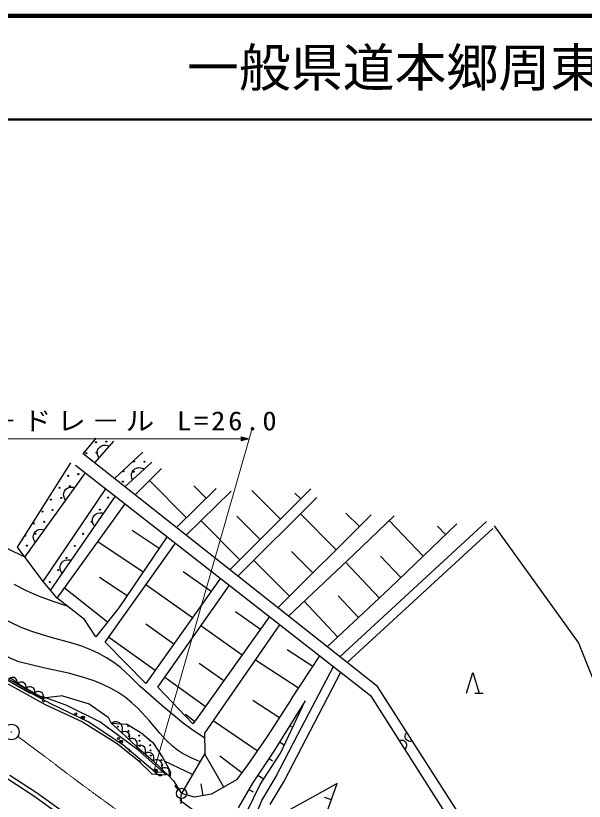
# Model space of a CAD drawing. Units: millimetres, scale not verified. Extents: x 40000 to 680000, y 20000 to 380000.
# Drawn here: x 200236 to 255017, y 304269 to 380000 of the extents above; entities that cross this region are included whole.
import ezdxf
from ezdxf.enums import TextEntityAlignment as Align

# ---------------------------------------------------------------- set-up
doc = ezdxf.new("R2010")
doc.units = ezdxf.units.MM
doc.header["$LTSCALE"] = 1000
doc.linetypes.add('CHAIN', pattern=[18.5, 12, -1.5, 3.5, -1.5])
for name, color, linetype, lineweight in [('M-BGD', 7, 'Continuous', 25), ('M-BGD-HTXT', 7, 'Continuous', 13), ('M-BMK', 2, 'CHAIN', 13), ('M-TTL', 2, 'Continuous', 140), ('M-TTL-LINE', 7, 'Continuous', 50)]:
    doc.layers.add(name, color=color, linetype=linetype, lineweight=lineweight)
doc.layers.add('M-BMK-SRVR', color=7, linetype='Continuous')
doc.layers.add('M-TTL-TXT', color=7, linetype='Continuous')
doc.styles.add('ＭＳ ゴシック', font='')
doc.styles.get('ＭＳ ゴシック').set_extended_font_data('MS Gothic')

# ---------------------------------------------------------------- blocks, each defined once
blk = doc.blocks.new('BUHIN80')
at = {"color": 7, "linetype": 'Continuous', "lineweight": 25}
blk.add_lwpolyline([(-410, -287), (-443, -170), (-450, -55), (-435, 89), (-379, 202), (-303, 298), (-176, 386), (-60, 425), (65, 439), (208, 405), (313, 359), (410, 287)], dxfattribs=at)
blk = doc.blocks.new('BUHIN81')
at = {"color": 7, "linetype": 'Continuous', "lineweight": 25}
blk.add_lwpolyline([(411, 285), (443, 168), (450, 54), (434, -91), (378, -203), (302, -299), (174, -387), (58, -425), (-67, -439), (-209, -404), (-314, -358), (-411, -285)], dxfattribs=at)
blk = doc.blocks.new('BUHIN85')
at = {"color": 7, "linetype": 'Continuous', "lineweight": 25}
blk.add_lwpolyline([(-634, 400), (-492, 514), (-338, 590), (-129, 653), (59, 641), (236, 592), (432, 468), (553, 329), (645, 165), (681, -52), (679, -224), (634, -400)], dxfattribs=at)
blk = doc.blocks.new('BUHIN86')
at = {"color": 7, "linetype": 'Continuous', "lineweight": 25}
blk.add_lwpolyline([(-627, 412), (-482, 523), (-326, 596), (-116, 656), (71, 640), (247, 587), (441, 459), (560, 319), (648, 153), (680, -65), (674, -237), (627, -412)], dxfattribs=at)
blk = doc.blocks.new('BUHIN109')
at = {"color": 7, "linetype": 'Continuous', "lineweight": 25}
blk.add_lwpolyline([(-367, -417), (-243, -470), (-118, -491), (45, -490), (176, -443), (293, -372), (407, -243), (462, -118), (492, 18), (472, 180), (433, 299), (367, 417)], dxfattribs=at)
blk = doc.blocks.new('BUHIN110')
at = {"color": 7, "linetype": 'Continuous', "lineweight": 25}
blk.add_lwpolyline([(-332, -413), (-213, -458), (-92, -474), (63, -466), (186, -415), (295, -343), (398, -215), (445, -93), (469, 37), (443, 191), (401, 303), (332, 413)], dxfattribs=at)
blk = doc.blocks.new('BUHIN111')
at = {"color": 7, "linetype": 'Continuous', "lineweight": 25}
blk.add_lwpolyline([(-317, -378), (-206, -422), (-95, -439), (50, -435), (165, -390), (268, -325), (366, -208), (413, -95), (437, 26), (416, 169), (378, 275), (317, 378)], dxfattribs=at)
blk = doc.blocks.new('BUHIN113')
at = {"color": 7, "linetype": 'Continuous', "lineweight": 25}
blk.add_lwpolyline([(-209, -428), (-95, -444), (13, -433), (148, -396), (246, -327), (327, -242), (392, -109), (409, 7), (404, 126), (350, 255), (291, 345), (209, 428)], dxfattribs=at)
blk = doc.blocks.new('BUHIN190')
at = {"color": 7, "linetype": 'Continuous', "lineweight": 25}
blk.add_line((-986, -236), (-953, -1035), dxfattribs=at)
blk.add_lwpolyline([(-1019, 569), (999, 41), (-969, -650)], dxfattribs=at)
blk = doc.blocks.new('BUHIN204')
at = {"color": 3, "linetype": 'Continuous', "lineweight": 25}
for radius in [746, 22.5]:
    blk.add_circle((0, 0), radius, dxfattribs=at)

msp = doc.modelspace()

# ---------------------------------------------------------------- linework, layer by layer
at = {"layer": 'M-BGD'}
for p, q in [((206741, 337760), (207992, 339279)), ((209672, 338998), (207832, 336897)), ((209759, 335373), (212470, 337937)), ((235080, 315344), (206741, 337760)), ((200392, 328775), (205547, 336906)), ((205982, 336687), (234433, 314470)), ((213354, 336965), (210758, 334582)), ((211733, 333811), (214297, 336347)), ((201126, 327789), (206964, 335920)), ((216675, 331598), (213137, 335200)), ((202867, 325447), (208921, 334392)), ((219545, 334417), (215718, 330659)), ((216646, 329925), (220981, 334178)), ((218588, 333478), (217397, 334690)), ((228668, 334387), (220870, 326584)), ((225744, 331461), (222971, 334232)), ((203587, 324605), (209841, 333674)), ((221650, 325967), (229237, 333550)), ((227693, 333412), (227139, 333966)), ((204220, 323866), (210771, 332947)), ((223794, 329510), (221544, 331759)), ((234471, 331875), (225494, 322926)), ((231105, 328519), (227660, 331974)), ((233349, 330756), (232051, 332058)), ((232856, 328106), (236714, 331785)), ((221845, 327559), (218074, 331327)), ((245580, 331236), (231496, 318238)), ((239496, 327912), (236227, 331323)), ((242727, 331007), (236266, 324816)), ((214047, 328641), (211471, 330379)), ((246191, 330574), (232176, 317641)), ((241650, 329975), (240881, 330778)), ((254476, 319581), (246351, 330815)), ((214819, 329786), (210186, 322917)), ((202867, 325447), (200392, 328775)), ((212503, 326351), (208137, 329296)), ((208850, 319622), (215642, 329143)), ((226516, 322118), (232856, 328106)), ((228860, 326282), (226796, 328353)), ((226616, 324045), (223178, 327494)), ((235261, 323875), (232021, 327336)), ((237343, 325848), (235374, 327902)), ((219071, 324494), (216384, 326402)), ((210958, 324061), (208295, 325858)), ((219971, 325763), (212768, 315615)), ((204220, 323866), (202867, 325447)), ((217270, 321957), (212786, 325140)), ((213944, 315274), (220818, 325102)), ((209073, 321522), (204919, 324836)), ((236266, 324816), (230239, 319173)), ((206861, 321789), (204220, 323866)), ((231243, 320114), (228027, 323550)), ((233252, 321995), (231315, 324064)), ((210186, 322917), (207960, 320127)), ((224703, 322068), (217616, 312164)), ((223817, 320830), (221423, 322543)), ((207960, 320127), (206861, 321789)), ((215469, 319420), (212775, 321333)), ((222045, 318354), (218082, 321190)), ((218461, 310842), (225696, 321293)), ((212768, 315615), (208850, 319622)), ((213668, 316883), (209173, 320075)), ((228852, 317256), (226394, 318863)), ((260214, 305052), (254476, 319581)), ((226810, 314133), (229532, 318297)), ((220273, 315878), (217912, 317568)), ((227491, 315174), (223339, 317888)), ((227412, 310712), (230854, 317265)), ((228209, 310294), (231575, 316702)), ((199537, 316032), (202887, 314219)), ((199717, 316165), (200907, 315347)), ((218502, 313402), (214592, 316200)), ((199182, 315759), (203058, 313593)), ((201586, 314698), (199900, 315666)), ((202887, 314219), (200907, 315347)), ((217290, 311750), (213944, 315274)), ((247502, 295948), (235080, 315344)), ((203401, 314148), (201586, 314698)), ((204735, 314441), (202887, 314219)), ((204735, 314441), (207319, 313657)), ((234433, 314470), (246498, 295470)), ((203058, 313593), (206661, 311938)), ((205171, 313491), (203401, 314148)), ((207319, 313657), (209127, 312378)), ((225638, 312330), (223095, 313983)), ((226810, 314133), (224467, 310527)), ((228110, 313953), (225172, 309192)), ((225738, 308903), (228110, 313953)), ((208349, 311924), (205171, 313491)), ((227620, 313159), (227711, 313103)), ((209127, 312378), (209440, 311804)), ((217453, 311957), (216603, 312625)), ((217616, 312164), (217290, 311750)), ((223509, 309122), (219271, 312012)), ((206661, 311938), (210004, 309828)), ((212006, 309236), (208349, 311924)), ((209440, 311804), (210421, 310885)), ((209440, 311804), (210920, 311716)), ((212481, 310738), (210920, 311716)), ((226641, 311572), (226804, 311472)), ((210421, 310885), (211879, 309557)), ((212481, 310738), (213457, 309935)), ((218496, 308932), (218461, 310842)), ((224467, 310527), (222550, 307717)), ((225306, 306615), (227408, 310705)), ((210004, 309828), (212012, 308246)), ((213457, 309935), (214400, 308451)), ((225662, 309986), (226115, 309706)), ((226106, 306203), (228209, 310294)), ((211879, 309557), (213474, 308160)), ((214731, 306821), (212006, 309236)), ((225172, 309192), (223048, 306000)), ((212012, 308246), (213358, 306920)), ((214400, 308451), (214985, 307403)), ((218496, 308932), (216213, 305023)), ((220301, 305634), (218465, 308806)), ((222021, 307020), (219897, 308633)), ((223797, 305885), (225738, 308903)), ((224641, 308394), (224964, 308179)), ((213474, 308160), (215079, 306627)), ((222550, 307717), (221492, 306323)), ((202222, 305089), (199670, 306761)), ((213358, 306920), (214731, 306821)), ((213628, 307106), (214410, 307064)), ((213628, 307106), (213818, 306943)), ((215079, 306627), (214985, 307403)), ((223579, 306798), (224143, 306423)), ((201996, 304759), (199464, 306417)), ((215433, 306227), (215079, 306627)), ((215433, 306227), (216213, 305023)), ((221492, 306323), (219111, 304945)), ((223048, 306000), (221683, 303634)), ((223960, 304357), (225333, 306664)), ((224764, 303949), (226106, 306203)), ((231201, 305991), (228325, 304384)), ((230350, 303526), (231201, 305991)), ((215890, 305405), (215567, 305787)), ((218291, 304803), (218093, 305944)), ((222493, 303263), (223797, 305885)), ((222707, 305409), (223105, 305179)), ((204403, 303039), (201996, 304759)), ((204627, 303370), (202222, 305089)), ((216125, 304326), (216213, 305023)), ((216185, 304523), (216158, 304024)), ((217472, 304661), (216213, 305023)), ((219111, 304945), (217472, 304661)), ((230653, 304403), (229993, 304631)), ((217628, 303182), (216125, 304326)), ((223009, 302123), (223960, 304357)), ((228325, 304384), (226327, 303296))]:
    msp.add_line(p, q, dxfattribs=at)
for points in [[(208258, 337383), (208167, 337542), (208117, 337706), (208086, 337922), (208127, 338105), (208204, 338273), (208357, 338448), (208513, 338546), (208689, 338610), (208910, 338612), (209079, 338583), (209246, 338512)], [(211504, 335267), (211431, 335434), (211399, 335603), (211392, 335821), (211453, 335999), (211547, 336156), (211718, 336314), (211884, 336394), (212066, 336439), (212285, 336417), (212451, 336370), (212609, 336281)], [(184522, 332046), (188482, 331370), (192424, 330637), (194386, 330257), (196342, 329818), (197265, 329535), (198180, 329192), (199572, 328578), (200946, 327911)], [(218469, 310369), (217427, 311035), (216412, 311755), (214291, 313530), (212206, 315352), (211285, 316280), (210323, 317163), (209679, 317653), (208998, 318096), (208242, 318513), (207458, 318876), (206506, 319241), (205537, 319549), (203646, 320060), (201778, 320627), (200761, 321036), (199766, 321501), (195954, 323395), (192118, 325233), (190889, 325681), (189631, 326075), (188682, 326340), (187720, 326595)], [(205200, 323095), (203848, 323529), (202519, 324020), (201289, 324567), (200084, 325170)], [(217995, 308076), (217137, 308446), (216312, 308868), (215814, 309191), (215342, 309570), (214711, 310184), (214120, 310843), (213099, 312045), (212032, 313206), (211422, 313772), (210774, 314292), (210113, 314744), (209422, 315145), (208619, 315532), (207780, 315870), (206558, 316273), (205314, 316620), (202913, 317144), (200534, 317725), (199712, 318059), (198911, 318450), (195938, 320125), (192973, 321816)], [(213628, 307106), (210572, 309717), (207207, 311922), (203631, 313656), (200164, 315523), (196642, 317479), (193186, 319500), (191492, 320621)], [(210421, 310885), (210490, 311033), (210521, 311183), (210526, 311381), (210473, 311541), (210392, 311686), (210240, 311828), (210090, 311899), (209927, 311941), (209731, 311923), (209585, 311880), (209440, 311804)], [(217273, 306838), (215925, 307486), (214570, 308146)], [(214361, 306808), (214327, 306777), (214282, 306747), (214229, 306727), (214186, 306721), (214134, 306722), (214084, 306735), (214044, 306755), (214008, 306781), (213818, 306943)]]:
    msp.add_lwpolyline(points, dxfattribs=at)
for centre, radius in [((207968, 338885), 49.8), ((208966, 338951), 49.8), ((207037, 337821), 49.8), ((208035, 337887), 49.8), ((211649, 337038), 49.8), ((212648, 336995), 49.8), ((205280, 335643), 49.8), ((206266, 335805), 49.8), ((210607, 336082), 49.8), ((211606, 336039), 49.8), ((210564, 335083), 49.8), ((204455, 334495), 49.8), ((205442, 334657), 49.8), ((203630, 333346), 49.8), ((204617, 333508), 49.8), ((209145, 333546), 49.8), ((202805, 332197), 49.8), ((203792, 332359), 49.8), ((208343, 332382), 49.8), ((201980, 331048), 49.8), ((202967, 331210), 49.8), ((207540, 331217), 49.8), ((202142, 330062), 49.8), ((206737, 330053), 49.8), ((201317, 328913), 49.8), ((205934, 328889), 49.8), ((205131, 327725), 49.8), ((204329, 326560), 49.8), ((203526, 325396), 49.8), ((202828, 314258), 149), ((202828, 314258), 132), ((202828, 314258), 115), ((202828, 314258), 96.8), ((202828, 314258), 79.5), ((202828, 314258), 58.5), ((202828, 314258), 40.5), ((202828, 314258), 23.2), ((202916, 313941), 99.5), ((202828, 314258), 4.5), ((206029, 312692), 99.5), ((206706, 312332), 149), ((206706, 312332), 132), ((206706, 312332), 115), ((206706, 312332), 96.8), ((206706, 312332), 79.5), ((206706, 312332), 58.5), ((206706, 312332), 40.5), ((206706, 312332), 23.2), ((206706, 312332), 4.5), ((210070, 311472), 49.8), ((211068, 311538), 49.8), ((211101, 311039), 49.8), ((211134, 310540), 49.8), ((212132, 310607), 49.8), ((210137, 310322), 99.5), ((210389, 310015), 149), ((210389, 310015), 132), ((210389, 310015), 115), ((210389, 310015), 96.8), ((210389, 310015), 79.5), ((210389, 310015), 58.5), ((210389, 310015), 40.5), ((210389, 310015), 23.2), ((210389, 310015), 4.5), ((212165, 310108), 49.8), ((212198, 309609), 49.8), ((213196, 309675), 49.8), ((213229, 309176), 49.8), ((213263, 308678), 49.8), ((214294, 308245), 49.8), ((214327, 307746), 49.8), ((213725, 307219), 149), ((213725, 307219), 132), ((213725, 307219), 115), ((213725, 307219), 96.8), ((213725, 307219), 79.5), ((213725, 307219), 58.5), ((213725, 307219), 40.5), ((213725, 307219), 23.2), ((213725, 307219), 4.5), ((216213, 305023), 498)]:
    msp.add_circle(centre, radius, dxfattribs=at)
for centre, radius, start, end in [((201155, 329900), 49.8, 178.79437, 116.45212), ((209142, 311444), 99.5, 199.62563, 267.72826), ((213163, 310174), 49.8, 138.55714, 322.5535), ((211133, 309200), 99.5, 291.46831, 157.31921), ((214260, 308744), 49.8, 175.39526, 249.44963), ((212128, 308078), 99.5, 338.20686, 112.64227), ((214360, 307247), 49.8, 31.20912, 61.3874)]:
    msp.add_arc(centre, radius, start, end, dxfattribs=at)
at = {"layer": 'M-BGD-HTXT'}
for p, q in [((213601, 307379), (222942, 339983)), ((199203, 339225), (222721, 339211))]:
    msp.add_line(p, q, dxfattribs=at)
for points in [[(222721, 339211), (221971, 339399), (221971, 339024)], [(222568, 339212), (222018, 339081), (222018, 339343)], [(222493, 339212), (222046, 339109), (222046, 339315)], [(222416, 339212), (222074, 339137), (222074, 339287)], [(222341, 339212), (222102, 339165), (222103, 339259)]]:
    msp.add_lwpolyline(points, close=True, dxfattribs=at)
for points in [[(222644, 339211), (221990, 339052), (221990, 339371), (222643, 339211)], [(222131, 339212), (222264, 339212), (222131, 339193), (222131, 339231), (222264, 339212)]]:
    msp.add_lwpolyline(points, dxfattribs=at)
at = {"layer": 'M-BMK'}
msp.add_line((200426, 310506), (203031, 308602), dxfattribs=at)
msp.add_arc((334904, 478687), 215219, 232.21208, 250.7569, dxfattribs=at)
at = {"layer": 'M-TTL'}
msp.add_line((680000, 380000), (40000, 380000), dxfattribs=at)
at = {"layer": 'M-TTL-LINE'}
msp.add_line((40000, 370000), (680000, 370000), dxfattribs=at)

# ---------------------------------------------------------------- block references
at = {"layer": 'M-BGD', "rotation": 87.6457}
for name, p in [('BUHIN86', (205505, 333887)), ('BUHIN85', (208277, 331406)), ('BUHIN86', (202585, 329822)), ('BUHIN85', (205151, 326872)), ('BUHIN190', (244284, 315680)), ('BUHIN113', (199956, 315805)), ('BUHIN113', (200793, 315352)), ('BUHIN113', (201631, 314899)), ('BUHIN113', (202468, 314446)), ('BUHIN111', (210786, 310553)), ('BUHIN80', (238186, 310495)), ('BUHIN111', (211515, 309889)), ('BUHIN81', (237449, 309720)), ('BUHIN110', (212278, 309207)), ('BUHIN110', (213076, 308509)), ('BUHIN109', (213875, 307777)), ('BUHIN109', (214678, 307010))]:
    msp.add_blockref(name, p, dxfattribs=at)
at = {"layer": 'M-BMK-SRVR', "rotation": 87.6457}
msp.add_blockref('BUHIN204', (199820, 310948), dxfattribs=at)

# ---------------------------------------------------------------- texts
at = {"layer": 'M-BGD-HTXT', "insert": (194325, 339922), "char_height": 1833, "attachment_point": 7, "style": 'ＭＳ ゴシック'}
msp.add_mtext('\\T1.2;\\W1.1;ガ－ドレ－ル\\~L=26.0', dxfattribs=at)
at = {"layer": 'M-TTL-TXT', "style": 'ＭＳ ゴシック'}
msp.add_text('一般県道本郷周東線', height=3666, dxfattribs=at).set_placement((216734, 375000), align=Align.MIDDLE_LEFT)

doc.saveas('drawing.dxf')
